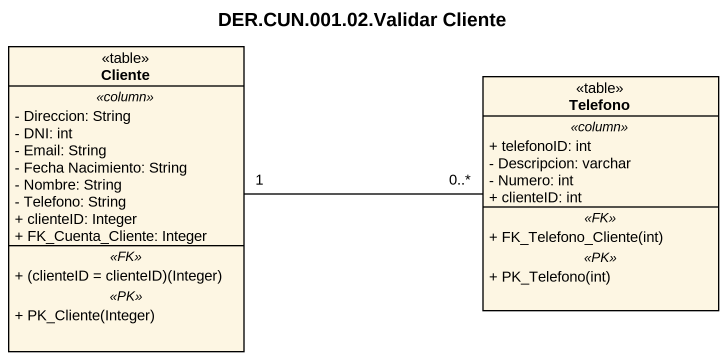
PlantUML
@startuml
title DER.CUN.001.02.Validar Cliente
hide circle
hide empty members
skinparam classAttributeIconSize 0
class Cliente <<table>> {
  .. <<column>> ..
  - Direccion: String
  - DNI: int
  - Email: String
  - Fecha Nacimiento: String
  - Nombre: String
  - Telefono: String
  + clienteID: Integer
  + FK_Cuenta_Cliente: Integer
  .. <<FK>> ..
  + (clienteID = clienteID)(Integer)
  .. <<PK>> ..
  + PK_Cliente(Integer)
}
class Telefono <<table>> {
  .. <<column>> ..
  + telefonoID: int
  - Descripcion: varchar
  - Numero: int
  + clienteID: int
  .. <<FK>> ..
  + FK_Telefono_Cliente(int)
  .. <<PK>> ..
  + PK_Telefono(int)
}
Cliente "1" -right- "0..*" Telefono
@enduml
